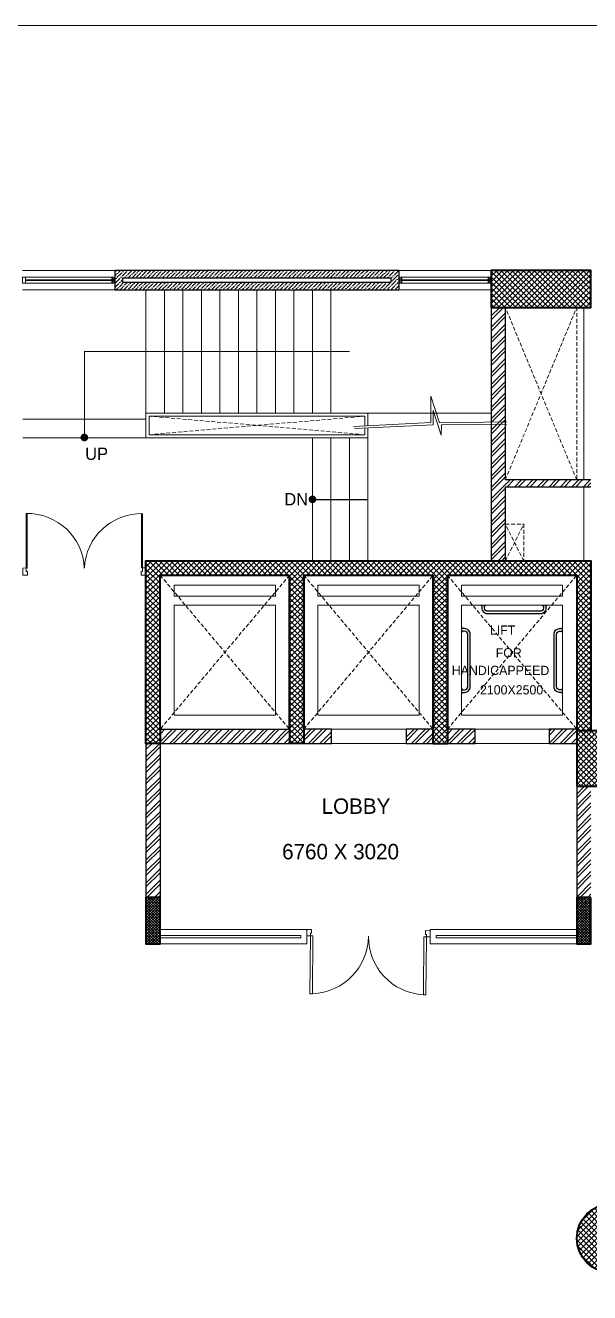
# Model space of a CAD drawing. Header units: millimetres. Extents: x 8275 to 147087, y -297470 to -191881.
# Drawn here: x 64219 to 73375, y -212443 to -191881 of the extents above; entities that cross this region are included whole.
import ezdxf

# ---------------------------------------------------------------- set-up
doc = ezdxf.new("R2010")
doc.units = ezdxf.units.MM
doc.header["$LTSCALE"] = 250
doc.header["$MEASUREMENT"] = 0
doc.linetypes.add('HIDDEN', pattern=[0.375, 0.25, -0.125])
for name, color, linetype, lineweight in [('col', 6, 'Continuous', 40), ('door', 35, 'Continuous', 13), ('ele', 51, 'Continuous', 18), ('hatch', 9, 'Continuous', 0), ('hidden', 153, 'HIDDEN', 13), ('stairs', 2, 'Continuous', 5), ('text', 7, 'Continuous', 9), ('wall', 1, 'Continuous', 30), ('win', 4, 'Continuous', 20)]:
    doc.layers.add(name, color=color, linetype=linetype, lineweight=lineweight)
doc.styles.get("Standard").update_dxf_attribs({"font": 'GOTHIC.TTF', "height": 100})
pattern_1 = [(45, (-4521628.67, -138549.74), (-92.807765, 92.807765), []), (45, (-4521566.8, -138549.74), (-92.807765, 92.807765), [])]
pattern_2 = [(45, (-2190690.94, -138549.74), (-92.807765, 92.807765), []), (45, (-2190629.06, -138549.74), (-92.807765, 92.807765), [])]

# ---------------------------------------------------------------- blocks, each defined once
blk = doc.blocks.new('A$C417B526D')
at = {"layer": 'hatch'}
h = blk.add_hatch(dxfattribs=at)
h.set_pattern_fill('ANSI37', color=256, scale=250)
h.paths.add_polyline_path([(51650, -11552), (51420, -11552), (51420, -12302), (51650, -12302)])
h = blk.add_hatch(dxfattribs=at)
h.set_pattern_fill('ANSI37', color=256, scale=250)
h.paths.add_polyline_path([(58640, -11552), (58410, -11552), (58410, -12302), (58640, -12302)])
at = {"layer": 'col'}
for points, elevation in [([(51650, -11552), (51420, -11552), (51420, -12302), (51650, -12302)], 15999), ([(58640, -11552), (58410, -11552), (58410, -12302), (58640, -12302)], 23855)]:
    blk.add_lwpolyline(points, close=True, dxfattribs=dict(at, elevation=elevation))
blk = doc.blocks.new('A$C157F7572')
at = {"layer": 'hatch'}
h = blk.add_hatch(dxfattribs=at)
h.set_pattern_fill('ANSI37', color=256, scale=500)
h.set_pattern_definition([(45, (0.08, 0.19), (-44.194174, 44.194174), []), (135, (0.08, 0.19), (-44.194174, -44.194174), [])])
h.paths.add_polyline_path([(-65150, 29284), (-66770, 29284), (-66770, 28684), (-65150, 28684)])
h = blk.add_hatch(dxfattribs=at)
h.set_pattern_fill('ANSI37', color=256, scale=500)
h.paths.add_polyline_path([(-72370, 24569), (-72140, 24569), (-72140, 21609), (-72370, 21609)])
h = blk.add_hatch(dxfattribs=at)
h.set_pattern_fill('ANSI37', color=256, scale=500)
h.paths.add_polyline_path([(-65150, 24569), (-72140, 24569), (-72140, 24339), (-65150, 24339)])
h = blk.add_hatch(dxfattribs=at)
h.set_pattern_fill('ANSI37', color=256, scale=500)
h.paths.add_polyline_path([(-69810, 24339), (-70040, 24339), (-70040, 21609), (-69810, 21609)])
h = blk.add_hatch(dxfattribs=at)
h.set_pattern_fill('ANSI37', color=256, scale=500)
h.paths.add_polyline_path([(-67480, 24339), (-67710, 24339), (-67710, 21609), (-67480, 21609)])
h = blk.add_hatch(dxfattribs=at)
h.set_pattern_fill('ANSI37', color=256, scale=500)
h.paths.add_polyline_path([(-65150, 24339), (-65380, 24339), (-65380, 21609), (-65150, 21609)])
h = blk.add_hatch(dxfattribs=at)
h.set_pattern_fill('ANSI37', color=256, scale=500)
h.paths.add_polyline_path([(-65380, 21814), (-64480, 21814), (-64480, 20914), (-65380, 20914)])
h = blk.add_hatch(dxfattribs=at)
h.set_pattern_fill('ANSI37', color=256, scale=500)
h.set_pattern_definition([(45, (0, 175), (-44.194174, 44.194174), []), (135, (0, 175), (-44.194174, -44.194174), [])])
edge = h.paths.add_edge_path()
edge.add_ellipse((-64822, 13580), major_axis=(-551, 82), ratio=1, start_angle=0, end_angle=360)
at = {"layer": 'col'}
for p, q in [((-72140, 21839, 23999), (-72140, 24339, 23999)), ((-72140, 24339, 23999), (-70040, 24339, 23999)), ((-70040, 24339, 23999), (-70040, 21609, 23999)), ((-69810, 21839, 23999), (-69810, 24339, 23999)), ((-69810, 24339, 23999), (-67710, 24339, 23999)), ((-67710, 21609, 23999), (-67710, 24339, 23999)), ((-67710, 24339, 23999), (-67710, 21839, 23999)), ((-67480, 21839, 23999), (-67480, 24339, 23999)), ((-67480, 24339, 23999), (-65380, 24339, 23999)), ((-67480, 24339, 23999), (-67480, 21609, 23999)), ((-65380, 24339, 23999), (-65380, 21609, -45347)), ((-72140, 21839, -1055), (-72140, 21839, 23999)), ((-72140, 21839, 23999), (-72140, 21609, 130)), ((-67710, 21609, 23999), (-67480, 21609, 23999))]:
    blk.add_line(p, q, dxfattribs=at)
blk.add_lwpolyline([(-66770, 28684), (-65150, 28684), (-65150, 29284), (-66770, 29284)], close=True, dxfattribs=at)
at = {"layer": 'col', "elevation": 23999}
for points in [[(-72140, 21609), (-72370, 21609), (-72370, 24569), (-69810, 24569)], [(-70040, 24569), (-70040, 24569), (-67480, 24569)], [(-67710, 24569), (-67710, 24569), (-65150, 24569), (-65150, 21814), (-65380, 21814)], [(-70040, 21839), (-70040, 24339)], [(-69810, 24339), (-69810, 21609)], [(-69810, 21609), (-70040, 21609), (-70040, 21609)]]:
    blk.add_lwpolyline(points, dxfattribs=at)
at = {"layer": 'col', "elevation": -45347}
blk.add_lwpolyline([(-65380, 20914), (-64480, 20914), (-64480, 21814), (-65380, 21814)], close=True, dxfattribs=at)
at = {"layer": 'col'}
blk.add_circle((-64822, 13580, 23999), 557, dxfattribs=at)
blk = doc.blocks.new('A$C28F52225')
for points in [[(100, 50), (60, 50), (60, 990), (100, 990)], [(1900, 50), (1940, 50), (1940, 990), (1900, 990)], [(75, -50), (0, -50), (0, 50), (60, 50), (60, 10), (75, 10)], [(1925, -50), (2000, -50), (2000, 50), (1940, 50), (1940, 10), (1925, 10)]]:
    blk.add_lwpolyline(points, close=True)
for centre, start, end in [((60, 50), 0, 87.5611), ((1940, 50), 92.4389, 180)]:
    blk.add_arc(centre, 940, start, end)
blk = doc.blocks.new('DRDR')
at = {"lineweight": 18, "ltscale": 0.1}
for p, q in [((4811214, 8332972), (4811219, 8333059)), ((4811214, 8332972), (4811255, 8332969)), ((4811219, 8333059), (4811277, 8333056)), ((4811255, 8332969), (4811221, 8332307)), ((4811268, 8332969), (4811234, 8332306)), ((4811255, 8332969), (4811257, 8333010)), ((4811268, 8332969), (4811255, 8332969)), ((4811257, 8333010), (4811275, 8333009)), ((4811277, 8333056), (4811275, 8333009)), ((4812659, 8332984), (4812656, 8332937)), ((4812717, 8332981), (4812659, 8332984)), ((4812712, 8332893), (4812717, 8332981)), ((4812659, 8332896), (4812624, 8332233)), ((4812672, 8332895), (4812637, 8332233)), ((4812674, 8332936), (4812656, 8332937)), ((4812672, 8332895), (4812659, 8332896)), ((4812672, 8332895), (4812674, 8332936)), ((4812712, 8332893), (4812672, 8332895))]:
    blk.add_line(p, q, dxfattribs=at)
blk.add_ellipse((4811270, 8332997), major_axis=(-685, -126), ratio=0.993607, start_param=1.318294, end_param=2.867114, dxfattribs=at)
at = {"lineweight": 18, "ltscale": 0.1, "extrusion": (0, 0, -1)}
blk.add_ellipse((4812660, 8332925), major_axis=(668, -196), ratio=0.993607, start_param=1.318294, end_param=2.867114, dxfattribs=at)

msp = doc.modelspace()

# ---------------------------------------------------------------- hatches: boundary and pattern name
at = {"layer": 'hatch'}
h = msp.add_hatch(dxfattribs=at)
h.set_pattern_fill('ANSI36', color=256, scale=350, style=0)
h.set_pattern_definition([(45, (-2190690.936, -138549.743), (23.20194126, 85.0737846), [109.375, -21.875, 0, -21.875])])
h.paths.add_polyline_path([(65671, -195857), (70276, -195857), (70276, -196172), (65671, -196172)])
h.paths.add_polyline_path([(65796, -195982), (70151, -195982), (70151, -196047), (65796, -196047)], flags=16)
h = msp.add_hatch(dxfattribs=at)
h.set_pattern_fill('ANSI32', color=256, scale=350, angle=360, style=0)
h.set_pattern_definition([(45, (-2190690.9, -162440.69), (-92.807765, 92.807765), []), (45, (-2190629.03, -162440.69), (-92.807765, 92.807765), [])])
h.paths.add_polyline_path([(72006, -196456), (71776, -196456), (71776, -200572), (72006, -200572), (72006, -199372), (73396, -199372), (73396, -199257), (72006, -199257)])
h = msp.add_hatch(dxfattribs=at)
h.set_pattern_fill('ANSI32', color=256, scale=350, angle=360, style=0)
h.set_pattern_definition(pattern_2)
h.paths.add_polyline_path([(66406, -203302), (68506, -203302), (68506, -203532), (66406, -203532)])
h = msp.add_hatch(dxfattribs=at)
h.set_pattern_fill('ANSI32', color=256, scale=350, angle=360, style=0)
h.set_pattern_definition(pattern_1)
h.paths.add_polyline_path([(68736, -203532), (69186, -203532), (69186, -203302), (68736, -203302)])
h = msp.add_hatch(dxfattribs=at)
h.set_pattern_fill('ANSI32', color=256, scale=350, angle=360, style=0)
h.set_pattern_definition(pattern_1)
h.paths.add_polyline_path([(70398, -203302), (70836, -203302), (70836, -203532), (70398, -203532)])
h = msp.add_hatch(dxfattribs=at)
h.set_pattern_fill('ANSI32', color=256, scale=350, angle=360, style=0)
h.set_pattern_definition(pattern_1)
h.paths.add_polyline_path([(71516, -203532), (71066, -203532), (71066, -203302), (71516, -203302)])
h = msp.add_hatch(dxfattribs=at)
h.set_pattern_fill('ANSI32', color=256, scale=350, angle=360, style=0)
h.set_pattern_definition(pattern_1)
h.paths.add_polyline_path([(72716, -203532), (73166, -203532), (73166, -203302), (72716, -203302)])
h = msp.add_hatch(dxfattribs=at)
h.set_pattern_fill('ANSI32', color=256, scale=350, angle=360, style=0)
h.set_pattern_definition(pattern_1)
h.paths.add_polyline_path([(66176, -206031), (66406, -206031), (66406, -203532), (66176, -203532), (66176, -206782), (66406, -206782), (66406, -206781), (66176, -206781)])
h = msp.add_hatch(dxfattribs=at)
h.set_pattern_fill('ANSI32', color=256, scale=350, angle=360, style=0)
h.set_pattern_definition(pattern_2)
h.paths.add_polyline_path([(73166, -206031), (73396, -206031), (73396, -204227), (73166, -204227), (73166, -206782), (73396, -206782), (73396, -206781), (73166, -206781)])

# ---------------------------------------------------------------- linework, layer by layer
at = {"extrusion": (-2.93548e-05, -7.01563e-15, 1)}
for p, q in [((71613, -201298, -27228), (71613, -201288, -27228)), ((71629, -201298, -27228), (71613, -201298, -27228)), ((71687, -201298, -27228), (71669, -201298, -27228)), ((71687, -201298, -27228), (71687, -201288, -27228)), ((72607, -201298, -27228), (72607, -201288, -27228)), ((72623, -201298, -27228), (72607, -201298, -27228)), ((72681, -201298, -27228), (72663, -201298, -27228)), ((72681, -201298, -27228), (72681, -201288, -27228)), ((71306, -201652, -27228), (71296, -201652, -27228)), ((71306, -201669, -27228), (71306, -201652, -27228)), ((71306, -201727, -27228), (71306, -201709, -27228)), ((72926, -201669, -27228), (72926, -201652, -27228)), ((72926, -201652, -27228), (72936, -201652, -27228)), ((72926, -201727, -27228), (72926, -201709, -27228)), ((71306, -201727, -27228), (71296, -201727, -27228)), ((72926, -201727, -27228), (72936, -201727, -27228)), ((71306, -202646, -27228), (71296, -202646, -27228)), ((71306, -202721, -27228), (71296, -202721, -27228)), ((71306, -202663, -27228), (71306, -202646, -27228)), ((71306, -202721, -27228), (71306, -202703, -27228)), ((72926, -202663, -27228), (72926, -202646, -27228)), ((72926, -202646, -27228), (72936, -202646, -27228)), ((72926, -202721, -27228), (72926, -202703, -27228)), ((72926, -202721, -27228), (72936, -202721, -27228))]:
    msp.add_line(p, q, dxfattribs=at)
at = {"elevation": -3233}
msp.add_lwpolyline([(68877, -199572), (69782, -199576)], dxfattribs=at)
at = {"extrusion": (-2.93548e-05, -7.01563e-15, 1), "elevation": -19374}
for points in [[(72663, -201298), (72663, -201338, -0.414214), (72573, -201428), (71719, -201428, -0.414214), (71629, -201338), (71629, -201298)], [(72623, -201298), (72623, -201338, -0.414214), (72573, -201388), (71719, -201388, -0.414214), (71669, -201338), (71669, -201298)], [(71306, -202703), (71346, -202703, 0.414214), (71436, -202613), (71436, -201759, 0.414214), (71346, -201669), (71306, -201669)], [(71306, -202663), (71346, -202663, 0.414214), (71396, -202613), (71396, -201759, 0.414214), (71346, -201709), (71306, -201709)], [(72926, -202703), (72886, -202703, -0.414214), (72796, -202613), (72796, -201759, -0.414214), (72886, -201669), (72926, -201669)], [(72926, -202663), (72886, -202663, -0.414214), (72836, -202613), (72836, -201759, -0.414214), (72886, -201709), (72926, -201709)]]:
    msp.add_lwpolyline(points, format="xyb", dxfattribs=at)
at = {"layer": 'ele'}
for p, q in [((64171, -195857, -16867), (65671, -195857, -27228)), ((70276, -195857, -27228), (71776, -195857, -27228)), ((65671, -196172, -27228), (64171, -196172, 33519)), ((70276, -196172, -27228), (71776, -196172, -27228)), ((73281, -196456, -33907), (73281, -199257, -27228)), ((73281, -200572, -27228), (73281, -199372, -27228)), ((69186, -203302, -27228), (70398, -203302, -27228)), ((71516, -203302, -27228), (72716, -203302, -27228)), ((69186, -203532, -19372), (70398, -203532, -19372)), ((71516, -203532, -19372), (72716, -203532, -19372))]:
    msp.add_line(p, q, dxfattribs=at)
for points, elevation in [([(68276, -201141), (66636, -201141), (66636, -200962), (68276, -200962)], -19648), ([(70606, -201141), (68966, -201141), (68966, -200962), (70606, -200962)], -19648), ([(72936, -201141), (71296, -201141), (71296, -200962), (72936, -200962)], -6015), ([(68276, -203072), (66636, -203072), (66636, -201288), (68276, -201288)], -19372), ([(70606, -203072), (68966, -203072), (68966, -201288), (70606, -201288)], -19372), ([(72936, -203072), (71296, -203072), (71296, -201288), (72936, -201288)], -19372)]:
    msp.add_lwpolyline(points, close=True, dxfattribs=dict(at, elevation=elevation))
at = {"layer": 'hidden'}
for p, q in [((72006, -199257, -27228), (73166, -196456, -33907)), ((73166, -199257, -27228), (72006, -196456, -33907)), ((66226, -198522, -27228), (69727, -198222, -27228)), ((69727, -198522, -27228), (66226, -198222, -27228)), ((72006, -200572, -27228), (72306, -199972, -27228)), ((72306, -200572, -27228), (72006, -199972, -27228)), ((68506, -200801, -3229), (66406, -203302, -3229)), ((66406, -200802, -27228), (68506, -203302, -27228)), ((68736, -203302, -19372), (70836, -200801, -3229)), ((68736, -200802, -27228), (70836, -203302, -27228)), ((71066, -203302, -27228), (73166, -200802, -27228)), ((71066, -200802, -27228), (73166, -203302, -27228))]:
    msp.add_line(p, q, dxfattribs=at)
at = {"layer": 'hidden', "elevation": -19372}
for points in [[(72006, -196456), (73166, -196456), (73166, -199257), (72006, -199257)], [(72006, -199972), (72306, -199972), (72306, -200572), (72006, -200572)]]:
    msp.add_lwpolyline(points, close=True, dxfattribs=at)
at = {"layer": 'stairs'}
for p, q in [((66176, -198172, -27228), (66176, -196172, -27228)), ((66476, -198172, -27228), (66476, -196172, -27228)), ((66776, -198172, -27228), (66776, -196172, -27228)), ((67076, -198172, -27228), (67076, -196172, -27228)), ((67376, -198172, -27228), (67376, -196172, -27228)), ((67676, -198172, -27228), (67676, -196172, -27228)), ((67976, -198172, -27228), (67976, -196172, -27228)), ((68276, -198172, -27228), (68276, -196172, -27228)), ((68576, -198172, -27228), (68576, -196172, -27228)), ((68876, -198172, -27228), (68876, -196172, -27228)), ((69176, -198172, -27228), (69176, -196172, -27228)), ((69777, -198172, 6879), (71776, -198171, -27228)), ((66176, -198272, -27228), (64176, -198272, -27228)), ((66176, -198572, -27228), (64176, -198572, -27228)), ((68877, -200572, -27228), (68877, -198572, -27228)), ((69177, -200572, -27228), (69177, -198572, -27228)), ((69477, -200572, -27228), (69477, -198572, -27228)), ((69777, -200572, -27228), (69777, -198572, -27228))]:
    msp.add_line(p, q, dxfattribs=at)
for points, elevation in [([(72031, -198316), (70937, -198330), (70796, -197896), (70799, -198326), (69542, -198387)], 6879), ([(69777, -198222), (69777, -198172), (66176, -198172), (66176, -198572)], 6879), ([(72031, -198353), (70971, -198365), (70963, -198528), (70834, -198129), (70835, -198362), (69561, -198423)], 6879), ([(66176, -198572), (69777, -198572), (69777, -198412)], 6879), ([(69727, -198222), (66226, -198222), (66226, -198522)], 6879), ([(66226, -198522), (69727, -198522), (69727, -198415)], 6879), ([(69727, -198378), (69727, -198222)], -13344), ([(69777, -198376), (69777, -198222)], -13344)]:
    msp.add_lwpolyline(points, dxfattribs=dict(at, elevation=elevation))
at = {"layer": 'text'}
for p, q in [((65176, -198568, -27228), (65176, -197168, -27228)), ((65176, -197172, -27228), (69476, -197172, -27228))]:
    msp.add_line(p, q, dxfattribs=at)
at = {"layer": 'text', "linetype": 'ByBlock', "ltscale": 100, "elevation": -15927}
msp.add_lwpolyline([(8275, -191881), (143047, -191881), (143047, -227229), (8275, -227229)], close=True, dxfattribs=at)
at = {"layer": 'text', "const_width": 62.6}
for points, elevation in [([(65176, -198536, 1), (65176, -198599, 1)], 27342), ([(68846, -199572, 1), (68908, -199572, 1)], -3233)]:
    msp.add_lwpolyline(points, format="xyb", close=True, dxfattribs=dict(at, elevation=elevation))
at = {"layer": 'text'}
for points in [[(69476, -197172, -27228), (69283, -197013, -27228), (69251, -197070, -27228), (69476, -197172, -27228)], [(69476, -197172, -27228), (69283, -197330, -27228), (69251, -197273, -27228), (69476, -197172, -27228)], [(69782, -199576, -27228), (69589, -199418, -27228), (69557, -199475, -27228), (69782, -199576, -27228)], [(69782, -199576, -27228), (69589, -199735, -27228), (69557, -199677, -27228), (69782, -199576, -27228)]]:
    msp.add_solid(points, dxfattribs=at)
at = {"layer": 'wall'}
for p, q in [((65671, -195857, -27228), (65671, -196172, -27228)), ((70276, -195857, -27228), (65671, -195857, -27228)), ((70276, -195857, -27228), (70276, -196172, -27228)), ((65796, -195982, -27228), (65796, -196047, -27228)), ((70151, -195982, -27228), (65796, -195982, -27228)), ((65796, -196047, -27228), (70151, -196047, -27228)), ((70151, -195982, -27228), (70151, -196047, -27228)), ((65671, -196172, -27228), (70276, -196172, -27228)), ((71776, -196456, -27228), (71776, -200572, -27228)), ((72006, -196456, -33907), (72006, -199257, -27228)), ((72006, -199372, -27228), (72006, -200572, -27228)), ((66176, -203532, -19386), (66176, -206782, -27228)), ((66406, -203532, -19386), (66406, -206782, -27228)), ((73166, -203532, -27228), (73166, -206782, -27228)), ((73396, -206782, -27228), (73166, -206782, -27228))]:
    msp.add_line(p, q, dxfattribs=at)
for points, elevation in [([(73396, -199257), (72006, -199257)], -19372), ([(73396, -199372), (72006, -199372)], -19372), ([(66406, -203302), (68506, -203302)], -19372), ([(68506, -203532), (69186, -203532), (69186, -203302), (68736, -203302)], -19372), ([(70836, -203302), (70398, -203302), (70398, -203532), (71516, -203532), (71516, -203302), (71066, -203302)], -19372), ([(73166, -203302), (72716, -203302), (72716, -203532), (73166, -203532)], -19372), ([(66406, -203532), (68506, -203532)], -19372), ([(66176, -206782), (66406, -206782)], -19234)]:
    msp.add_lwpolyline(points, dxfattribs=dict(at, elevation=elevation))
at = {"layer": 'win'}
for p, q in [((64221, -195964, 6192), (65621, -195964, 6192)), ((64221, -196009, 6192), (65621, -196009, 6192)), ((65621, -196019, 6192), (64221, -196019, 6192)), ((65621, -196064, 6192), (64221, -196064, 6192)), ((65666, -196059, 6192), (65626, -195969, 6192)), ((65666, -195969, 6192), (65626, -196059, 6192)), ((70321, -196059, -29911), (70281, -195969, -29911)), ((70321, -195969, -29911), (70281, -196059, -29911)), ((70326, -195964, -29911), (71726, -195964, -29911)), ((70326, -196009, -29911), (71726, -196009, -29911)), ((71726, -196019, -29911), (70326, -196019, -29911)), ((71726, -196064, -29911), (70326, -196064, -29911)), ((71771, -196059, -29911), (71731, -195969, -29911)), ((71771, -195969, -29911), (71731, -196059, -29911)), ((68689, -206552, -27228), (68689, -206552, -27228)), ((68786, -206782, -27228), (68786, -206552, -27228)), ((70786, -206782, -27228), (70786, -206552, -27228)), ((70884, -206552, -27228), (70884, -206552, -27228)), ((66406, -206684, -27228), (68689, -206684, -27228)), ((66406, -206782, -27228), (68786, -206782, -27228)), ((68581, -206782, -27228), (68786, -206782, -27228)), ((68689, -206684, -27228), (68689, -206649, -27228)), ((70786, -206684, -27228), (70786, -206684, -27228)), ((73166, -206782, -27228), (70786, -206782, -27228)), ((70884, -206684, -27228), (70884, -206649, -27228)), ((73166, -206684, -27228), (70884, -206684, -27228))]:
    msp.add_line(p, q, dxfattribs=at)
at = {"layer": 'win', "extrusion": (-0.046989, 0.00037418, 0.998895)}
for p, q in [((66406, -206552, -27228), (68786, -206552, -27228)), ((66406, -206649, -27228), (68689, -206649, -27228))]:
    msp.add_line(p, q, dxfattribs=at)
at = {"layer": 'win', "extrusion": (0.046989, 0.00037418, 0.998895)}
for p, q in [((73166, -206552, -27228), (70786, -206552, -27228)), ((70786, -206649, -27228), (70786, -206649, -27228)), ((73166, -206649, -27228), (70884, -206649, -27228))]:
    msp.add_line(p, q, dxfattribs=at)
at = {"layer": 'win'}
for points, elevation in [([(64221, -195964), (64221, -196064), (64171, -196064), (64171, -195964)], 16552), ([(65671, -195964), (65671, -196064), (65621, -196064), (65621, -195964)], -27228), ([(65666, -195969), (65666, -196059), (65626, -196059), (65626, -195969)], -27228), ([(70326, -195964), (70326, -196064), (70276, -196064), (70276, -195964)], -27228), ([(70321, -195969), (70321, -196059), (70281, -196059), (70281, -195969)], -27228), ([(71776, -195964), (71776, -196064), (71726, -196064), (71726, -195964)], -71008), ([(71771, -195969), (71771, -196059), (71731, -196059), (71731, -195969)], -71008)]:
    msp.add_lwpolyline(points, close=True, dxfattribs=dict(at, elevation=elevation))

# ---------------------------------------------------------------- block references
at = {"layer": 'door', "extrusion": (-0.000778881, 0.000724023, -0.999999), "xscale": 1.333333333321058, "yscale": 1.333333333321058, "zscale": -1.33333333332105, "rotation": 182.9901741400583}
msp.add_blockref('DRDR', (5762437, 11229429, 29413), dxfattribs=at)
at = {"layer": 'hatch'}
msp.add_blockref('A$C417B526D', (14756, -194479, -27228), dxfattribs=at)
at = {"layer": 'text'}
msp.add_blockref('A$C157F7572', (138546, -225140, -27228), dxfattribs=at)
at = {"layer": 'win', "rotation": 179.472369301545}
msp.add_blockref('A$C28F52225', (70786, -206620, -19234), dxfattribs=at)

# ---------------------------------------------------------------- texts
at = {"layer": 'text'}
for s, height, rotation, p in [('UP', 200, 0, (65189, -198932, -16992)), ('DN', 200, 0, (68420, -199670, -3233)), ('LOBBY', 250, 360, (69026, -204674, -43241)), ('6760 X 3020', 250, 360, (68385, -205412, -43241))]:
    msp.add_text(s, height=height, rotation=rotation, dxfattribs=at).set_placement(p)
for s, p in [(' LIFT', (71700, -201768, -19372)), ('FOR', (71850, -202136, -19372)), ('HANDICAPPEED', (71137, -202422, -19372)), ('2100X2500', (71595, -202737, -19372))]:
    msp.add_text(s, height=150, dxfattribs=at).set_placement(p)

doc.saveas('drawing.dxf')
